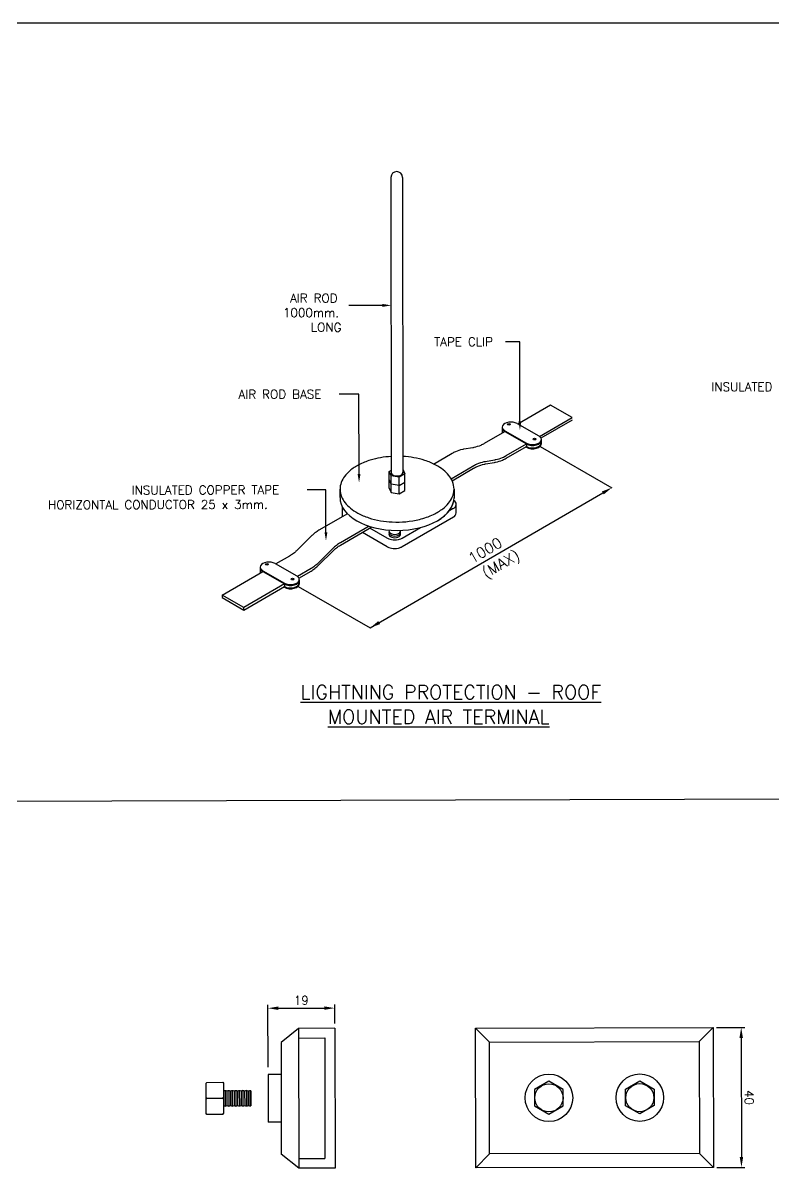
# Model space of a CAD drawing. Header units: inches. Extents: x 1917 to 3477, y 820 to 1550.
# Drawn here: x 2666.2 to 2880.8, y 1221.8 to 1549.6 of the extents above; entities that cross this region are included whole.
import ezdxf

# ---------------------------------------------------------------- set-up
doc = ezdxf.new("R2010")
doc.units = ezdxf.units.IN
doc.header["$MEASUREMENT"] = 0
doc.layers.get('DEFPOINTS').update_dxf_attribs({"color": 8})
for name, color, linetype in [('DIM', 1, 'Continuous'), ('ELDIM', 2, 'Continuous'), ('ELEC', 7, 'Continuous'), ('TITLE', 7, 'Continuous'), ('TXT25', 1, 'Continuous'), ('TXT30', 2, 'Continuous')]:
    doc.layers.add(name, color=color, linetype=linetype)
doc.styles.add('ROMANS', font='romans.shx')
doc.styles.add('romans1', font='romans.shx')
doc.dimstyles.new('SECTIONS', dxfattribs={"dimtxt": 2.5, "dimasz": 3, "dimexe": 1, "dimexo": 1, "dimgap": 1, "dimtad": 1, "dimdec": 0, "dimlfac": 20, "dimzin": 0, "dimdsep": 46, "dimtxsty": 'romans1', "dimcen": 0.625, "dimclrd": 1, "dimclre": 1, "dimclrt": 256, "dimadec": 0, "dimazin": 0, "dimtfac": 1, "dimtdec": 0, "dimtofl": 0, "dimtmove": 0, "dimatfit": 3, "dimfxl": 1, "dimtolj": 1, "dimtzin": 0, "dimarcsym": 0})

# ---------------------------------------------------------------- blocks, each defined once
blk = doc.blocks.new('*D50')
at = {"layer": 'DEFPOINTS', "color": 0, "transparency": 16777216}
for p in [(2755.4, 1267.64), (2755.41, 1262.26), (2736.33, 1249.77)]:
    blk.add_point(p, dxfattribs=at)
at = {"layer": 'DIM', "color": 1, "lineweight": -2, "transparency": 16777216}
for p, q in [((2736.33, 1250.77), (2736.29, 1268.6)), ((2755.41, 1263.26), (2755.4, 1268.64)), ((2739.3, 1267.61), (2752.4, 1267.63))]:
    blk.add_line(p, q, dxfattribs=at)
at = {"layer": 'DIM', "color": 1, "transparency": 16777216}
for points in [[(2739.29, 1268.11), (2739.3, 1267.11), (2736.3, 1267.6)], [(2752.4, 1268.13), (2752.4, 1267.13), (2755.4, 1267.64)]]:
    blk.add_solid(points, dxfattribs=at)
at = {"layer": 'DIM', "color": 7, "transparency": 16777216, "insert": (2745.84, 1269.87), "char_height": 2.5, "attachment_point": 5, "rotation": 0.112, "style": 'romans1'}
blk.add_mtext('\\A1;19', dxfattribs=at)
blk = doc.blocks.new('*D67')
at = {"layer": 'DEFPOINTS', "color": 0, "transparency": 16777216}
for p in [(2863.65, 1262.04), (2863.73, 1222.04), (2871.77, 1222.06)]:
    blk.add_point(p, dxfattribs=at)
at = {"layer": 'DIM', "color": 1, "lineweight": -2, "transparency": 16777216}
for p, q in [((2864.65, 1262.05), (2872.7, 1262.06)), ((2871.7, 1259.06), (2871.77, 1225.06)), ((2864.73, 1222.05), (2872.77, 1222.06))]:
    blk.add_line(p, q, dxfattribs=at)
at = {"layer": 'DIM', "color": 1, "transparency": 16777216}
for points in [[(2872.2, 1259.06), (2871.2, 1259.06), (2871.7, 1262.06)], [(2872.27, 1225.06), (2871.27, 1225.06), (2871.77, 1222.06)]]:
    blk.add_solid(points, dxfattribs=at)
at = {"layer": 'DIM', "color": 7, "transparency": 16777216, "insert": (2873.98, 1242.06), "char_height": 2.5, "attachment_point": 5, "rotation": 270.112, "style": 'romans1'}
blk.add_mtext('\\A1;40', dxfattribs=at)

msp = doc.modelspace()

# ---------------------------------------------------------------- linework, layer by layer
for p, q in [((2795.65375, 1261.91137), (2799.66156, 1257.91919)), ((2859.66145, 1258.03648), (2863.65362, 1262.04429)), ((2745.05622, 1259.06999), (2752.54547, 1259.08464)), ((2718.79252, 1246.39107), (2718.58429, 1246.13165)), ((2723.35162, 1246.39999), (2723.56087, 1246.14138)), ((2740.07661, 1248.63653), (2736.35738, 1248.62926)), ((2736.35738, 1248.62926), (2736.38396, 1235.02871)), ((2724.06179, 1243.9986), (2724.07037, 1239.61126)), ((2724.57317, 1243.86405), (2724.58121, 1239.74782)), ((2725.07345, 1244.00058), (2725.08202, 1239.61324)), ((2725.58482, 1243.86602), (2725.59287, 1239.74979)), ((2726.0851, 1244.00256), (2726.09368, 1239.61522)), ((2726.59648, 1243.868), (2726.60453, 1239.75177)), ((2727.09676, 1244.00454), (2727.10533, 1239.61719)), ((2727.60813, 1243.86998), (2727.61618, 1239.75375)), ((2728.10841, 1244.00651), (2728.11699, 1239.61917)), ((2728.61979, 1243.87196), (2728.62784, 1239.75573)), ((2729.12007, 1244.00849), (2729.12865, 1239.62115)), ((2729.63145, 1243.87393), (2729.63949, 1239.7577)), ((2730.13172, 1244.01047), (2730.1403, 1239.62313)), ((2730.6431, 1243.87591), (2730.65115, 1239.75968)), ((2731.13956, 1244.01244), (2731.14814, 1239.6251)), ((2731.37981, 1243.98553), (2731.38828, 1239.65294)), ((2718.80151, 1241.79464), (2718.59226, 1242.05324)), ((2723.56935, 1241.80396), (2718.59276, 1241.79423)), ((2718.80151, 1241.79464), (2718.59327, 1241.53522)), ((2723.36061, 1241.80355), (2723.56884, 1242.06297)), ((2723.36061, 1241.80355), (2723.56986, 1241.54495)), ((2718.81049, 1237.19821), (2718.60124, 1237.45681)), ((2723.36959, 1237.20712), (2723.57783, 1237.46654)), ((2740.10319, 1235.03598), (2736.38396, 1235.02871)), ((2799.72412, 1225.91925), (2795.73194, 1221.91144)), ((2859.724, 1226.03654), (2863.73181, 1222.04437)), ((2745.12356, 1224.62206), (2752.61281, 1224.6367))]:
    msp.add_line(p, q)
for points in [[(2795.65375, 1261.91137), (2863.65362, 1262.04429), (2863.73181, 1222.04437), (2795.73194, 1221.91144), (2795.65375, 1261.91137)], [(2745.05079, 1261.84599), (2740.05862, 1257.83622)], [(2755.41119, 1261.86624), (2745.05079, 1261.84599)], [(2745.05079, 1261.84599), (2745.12899, 1221.84607)], [(2752.54547, 1259.08464), (2752.61281, 1224.6367)], [(2755.41119, 1261.86624), (2755.48939, 1221.86632)], [(2740.05862, 1257.83622), (2740.12118, 1225.83629)], [(2718.60124, 1237.45681), (2718.58429, 1246.13165)], [(2718.79252, 1246.39107), (2723.35162, 1246.39999)], [(2723.56087, 1246.14138), (2723.57783, 1237.46654)], [(2723.36959, 1237.20712), (2718.81049, 1237.19821)], [(2745.12899, 1221.84607), (2740.12118, 1225.83629)], [(2755.48939, 1221.86632), (2745.12899, 1221.84607)]]:
    msp.add_lwpolyline(points)
for points in [[(2799.66156, 1257.91919), (2859.66145, 1258.03648), (2859.724, 1226.03654), (2799.72412, 1225.91925)], [(2816.68999, 1237.29198), (2820.78151, 1239.65092), (2820.78436, 1244.37375), (2816.6957, 1246.73763), (2812.60418, 1244.37869), (2812.60133, 1239.65586)], [(2842.71379, 1237.34285), (2838.61309, 1239.68578), (2838.59177, 1244.40856), (2842.67116, 1246.78841), (2846.77186, 1244.44548), (2846.79318, 1239.7227)]]:
    msp.add_lwpolyline(points, close=True)
for centre, radius in [((2842.69276, 1242.00328), 6.80028), ((2816.69281, 1241.95246), 6.80028), ((2816.69281, 1241.95246), 4.02568), ((2842.69276, 1242.00328), 4.02568)]:
    msp.add_circle(centre, radius)
for centre, start, end in [((2724.07095, 1242.99439), 59.9939247, 120.2300822), ((2725.0826, 1242.99636), 59.9939247, 120.2300822), ((2726.09426, 1242.99834), 59.9939247, 120.2300822), ((2727.10591, 1243.00032), 59.9939247, 120.2300822), ((2728.11757, 1243.0023), 59.9939247, 120.2300822), ((2729.12922, 1243.00427), 59.9939247, 120.2300822), ((2730.14088, 1243.00625), 59.9939247, 120.2300822), ((2731.14872, 1243.00822), 76.6964349, 120.2300822), ((2724.0756, 1240.61551), 239.9939247, 300.2300822), ((2725.08725, 1240.61748), 239.9939247, 300.2300822), ((2726.09891, 1240.61946), 239.9939247, 300.2300822), ((2727.11056, 1240.62144), 239.9939247, 300.2300822), ((2728.12222, 1240.62342), 239.9939247, 300.2300822), ((2729.13387, 1240.62539), 239.9939247, 300.2300822), ((2730.14553, 1240.62737), 239.9939247, 300.2300822), ((2731.15337, 1240.62934), 239.9939247, 283.527572)]:
    msp.add_arc(centre, 1.00426, start, end)
at = {"layer": 'DIM'}
for p, q in [((2814.14177, 1428.40115), (2834.6984, 1416.58629)), ((2765.53337, 1376.47336), (2832.10326, 1415.08122)), ((2744.89841, 1388.33323), (2765.53337, 1376.47336))]:
    msp.add_line(p, q, dxfattribs=at)
msp.add_lwpolyline([(2769.06665, 1468.75833), (2761.47718, 1468.7435)], dxfattribs=at)
for points in [[(2831.85242, 1415.51374), (2832.35411, 1414.64869), (2834.6984, 1416.58629)], [(2767.87766, 1378.41096), (2768.37935, 1377.54591), (2765.53337, 1376.47336)]]:
    msp.add_solid(points, dxfattribs=at)
at = {"layer": 'ELDIM'}
for p, q in [((2803.34427, 1433.80348), (2803.3457, 1432.3439)), ((2803.45744, 1432.28752), (2803.34513, 1432.35207)), ((2804.06786, 1432.89814), (2810.25223, 1429.3437)), ((2804.0681, 1432.64985), (2810.25247, 1429.09541)), ((2807.60073, 1434.94245), (2813.7851, 1431.388)), ((2810.25247, 1429.09541), (2810.25317, 1428.3817)), ((2814.50674, 1430.26665), (2814.50792, 1429.05224)), ((2810.24863, 1428.13616), (2810.03651, 1428.25807)), ((2770.972, 1421.25394), (2771.57322, 1421.60183)), ((2770.97666, 1416.49589), (2770.972, 1421.25394)), ((2771.5775, 1419.957), (2770.972, 1421.25394)), ((2771.58215, 1415.19895), (2771.5775, 1419.957)), ((2773.82844, 1419.61221), (2771.5775, 1419.957)), ((2775.47389, 1420.56436), (2773.82844, 1419.61221)), ((2773.83309, 1414.85416), (2773.82844, 1419.61221)), ((2774.8684, 1421.86129), (2775.47389, 1420.56436)), ((2775.47854, 1415.8063), (2775.47389, 1420.56436)), ((2756.92241, 1413.75082), (2756.92008, 1416.12985)), ((2771.57982, 1417.57798), (2770.97433, 1418.87491)), ((2770.97433, 1418.87491), (2771.57982, 1417.57798)), ((2770.97666, 1416.49589), (2771.58215, 1415.19895)), ((2773.83077, 1417.23318), (2771.57982, 1417.57798)), ((2773.83077, 1417.23318), (2775.47622, 1418.18533)), ((2789.53512, 1416.17234), (2789.53852, 1413.56046)), ((2771.58215, 1415.19895), (2773.83309, 1414.85416)), ((2773.83309, 1414.85416), (2775.47854, 1415.8063)), ((2757.55496, 1411.1592), (2757.55779, 1408.26388)), ((2789.29899, 1410.60685), (2788.09131, 1409.90802)), ((2790.18216, 1409.3895), (2790.17528, 1411.83135)), ((2774.69782, 1399.70587), (2789.38931, 1408.21355)), ((2770.45518, 1399.70035), (2763.36774, 1403.77998)), ((2770.45279, 1402.14999), (2765.4872, 1405.00826)), ((2770.92869, 1404.27909), (2770.9879, 1404.3734)), ((2770.92931, 1403.80623), (2770.98851, 1403.90054)), ((2770.92993, 1403.33338), (2770.98913, 1403.42769)), ((2774.22544, 1404.28338), (2774.16775, 1404.37754)), ((2774.22605, 1403.81053), (2774.16836, 1403.90469)), ((2774.22667, 1403.33768), (2774.16898, 1403.43183)), ((2774.69543, 1402.15552), (2779.96493, 1405.20703)), ((2734.10091, 1393.73557), (2734.10234, 1392.27598)), ((2738.35736, 1394.87454), (2744.54173, 1391.32009)), ((2734.21407, 1392.21961), (2734.10177, 1392.28416)), ((2734.8245, 1392.83023), (2741.00887, 1389.27578)), ((2734.82474, 1392.58194), (2741.00911, 1389.02749)), ((2745.26337, 1390.19873), (2745.26456, 1388.98432)), ((2741.00526, 1388.06825), (2740.79314, 1388.19016)), ((2741.00911, 1389.02749), (2741.00981, 1388.31378))]:
    msp.add_line(p, q, dxfattribs=at)
for points in [[(2771.56702, 1425.51587, 0.059531938), (2765.55536, 1424.45251, 0.044443715), (2762.32574, 1423.14365, 0.055658793), (2759.73349, 1421.42597, 0.057613018), (2758.22193, 1419.82431, 0.07115631), (2757.27284, 1418.08496, 0.18967162), (2757.34182, 1414.00991, 0.069900981), (2758.34959, 1412.2833, 0.05642608), (2759.91503, 1410.70167, 0.045363953), (2761.97948, 1409.32431, 0.04648683), (2765.14231, 1407.96761, 0.067539632), (2771.88441, 1406.76676, 0.071525497), (2779.61281, 1407.49322, 0.051346415), (2783.64789, 1408.91784, 0.053453231), (2786.35411, 1410.5759, 0.055075019), (2787.97269, 1412.14238, 0.068422261), (2789.03856, 1413.85913, 0.210933898), (2789.07787, 1418.37878, 0.069237605), (2788.04189, 1420.09979, 0.055814085), (2786.45062, 1421.67279, 0.044910181), (2784.36371, 1423.03882, 0.046115365), (2781.17878, 1424.37819, 0.063414041), (2774.86376, 1425.52017)], [(2770.45279, 1402.14999, 0.038033736), (2770.8929, 1401.9409, 0.044691993), (2771.60707, 1401.73675, 0.099937456), (2773.6233, 1401.75608, 0.044966294), (2774.32643, 1401.97382, 0.03222169), (2774.69543, 1402.15552)], [(2770.45518, 1399.70035, 0.038033736), (2770.8953, 1399.49125, 0.044691993), (2771.60946, 1399.2871, 0.099937456), (2773.6257, 1399.30644, 0.044966294), (2774.32883, 1399.52418, 0.03222169), (2774.69782, 1399.70587)]]:
    msp.add_lwpolyline(points, format="xyb", dxfattribs=at)
for centre, major_axis, ratio, start_param, end_param in [((2805.83429, 1433.9203), (2.50094, 0.00245), 0.576698292, 0.785961837, 3.927554491), ((2805.83453, 1433.67201), (2.50094, 0.00245), 0.576698292, 3.048611735, 3.927554491), ((2812.01482, 1429.4066), (2.50094, 0.00245), 0.576698292, 3.927554491, 6.363947258), ((2812.01506, 1429.15831), (2.50094, 0.00245), 0.576698292, 3.927554491, 6.385042364), ((2812.01866, 1430.36585), (2.50094, 0.00245), 0.576698292, 3.927554491, 7.069147145), ((2812.01891, 1430.11756), (2.50094, 0.00245), 0.576698292, 3.927554491, 6.385042364), ((2773.22295, 1420.90915), (1.65878, 0.00162), 0.576698292, 3.030101495, 6.395803814), ((2773.22993, 1413.77207), (16.30751, 0.02657), 0.578001756, 3.141028343, 6.282620996), ((2773.22993, 1413.77207), (16.30753, 0.01595), 0.576698292, 5.498350818, 6.283748981), ((2788.90357, 1411.81135), (1.10071, -0.63311), 0.999999575, 5.549759612, 7.934012817), ((2788.6896, 1409.53262), (1.30031, -0.74791), 0.999999575, 5.657721301, 6.71052659), ((2772.57728, 1404.17427), (1.65878, 0.00162), 0.576698292, 3.030101495, 6.395803814), ((2772.57789, 1403.70141), (1.65878, 0.00162), 0.576698292, 3.030101495, 6.395803814), ((2772.57851, 1403.22856), (1.65878, 0.00162), 0.576698292, 3.030101495, 6.395803814), ((2736.59093, 1393.85238), (2.50094, 0.00245), 0.576698292, 0.785961837, 3.927554491), ((2736.59117, 1393.60409), (2.50094, 0.00245), 0.576698292, 3.048611735, 3.927554491), ((2742.7753, 1390.29794), (2.50094, 0.00245), 0.576698292, 3.927554491, 7.069147145), ((2742.77554, 1390.04965), (2.50094, 0.00245), 0.576698292, 3.927554491, 6.385042364), ((2742.77146, 1389.33869), (2.50094, 0.00245), 0.576698292, 3.927554491, 6.363947258), ((2742.7717, 1389.0904), (2.50094, 0.00245), 0.576698292, 3.927554491, 6.385042364)]:
    msp.add_ellipse(centre, major_axis=major_axis, ratio=ratio, start_param=start_param, end_param=end_param, dxfattribs=at)
for centre in [(2805.2525, 1434.71984), (2812.59955, 1430.49714), (2736.00914, 1394.65192), (2743.35618, 1390.42923)]:
    msp.add_ellipse(centre, major_axis=(0.41469, 0.00041), ratio=0.576698292, dxfattribs=at)
at = {"layer": 'ELEC', "color": 1}
for p, q in [((2771.49502, 1505.4032), (2771.57437, 1421.01397)), ((2774.79173, 1505.40743), (2774.87153, 1420.80433)), ((2817.11329, 1440.1985), (2807.80665, 1434.81317)), ((2823.29766, 1436.64405), (2817.11329, 1440.1985)), ((2813.97661, 1431.25039), (2823.29766, 1436.64405)), ((2823.29836, 1435.93034), (2814.39583, 1430.77886)), ((2723.16714, 1385.83623), (2734.82733, 1392.58344)), ((2741.00911, 1389.02749), (2729.35151, 1382.28178)), ((2729.35221, 1381.56808), (2741.00981, 1388.31378)), ((2723.16714, 1385.83623), (2723.16784, 1385.12252)), ((2729.35151, 1382.28178), (2723.16714, 1385.83623)), ((2723.16784, 1385.12252), (2729.35221, 1381.56808)), ((2729.35221, 1381.56808), (2729.35151, 1382.28178)), ((2729.35221, 1381.56808), (2729.35151, 1382.28178))]:
    msp.add_line(p, q, dxfattribs=at)
at = {"layer": 'ELEC', "color": 1, "flags": 128}
for points in [[(2783.65821, 1423.36311), (2788.99815, 1426.45541, -0.02889761), (2790.02936, 1426.9755, -0.052187304), (2792.01506, 1427.60078, -0.008328773), (2792.34255, 1427.66177), (2794.95628, 1428.10363, 0.00833061), (2795.28385, 1428.16464, 0.052184797), (2797.26945, 1428.78989, 0.028898274), (2798.30069, 1429.30999), (2804.09634, 1432.66619)], [(2788.68559, 1419.14901), (2795.16321, 1422.90013, -0.02889761), (2796.19442, 1423.42022, -0.052187304), (2798.18012, 1424.0455, -0.008328773), (2798.50761, 1424.1065), (2801.12134, 1424.54835, 0.00833061), (2801.44891, 1424.60936, 0.052184797), (2803.43451, 1425.23462, 0.028898274), (2804.46574, 1425.75472), (2810.26139, 1429.11092)], [(2788.96287, 1418.58513), (2795.15498, 1422.17091, -0.02889761), (2796.18619, 1422.691, -0.052187304), (2798.17189, 1423.31629, -0.008328773), (2798.49939, 1423.37728), (2801.11312, 1423.81914, 0.00833061), (2801.44069, 1423.88014, 0.052184797), (2803.42629, 1424.5054, 0.028898274), (2804.45752, 1425.0255), (2810.25317, 1428.3817)], [(2759.06367, 1409.14921), (2750.8666, 1404.40238, 0.015071588), (2750.35435, 1404.08475, 0.036571313), (2749.19873, 1403.19102, 0.012187863), (2748.844, 1402.85671), (2744.49879, 1398.55685, -0.012188527), (2744.14404, 1398.22252, -0.036571313), (2742.98842, 1397.32879, -0.015070924), (2742.47619, 1397.01118), (2738.57256, 1394.75063)], [(2765.22485, 1405.57337), (2757.02777, 1400.82654, 0.015071588), (2756.51553, 1400.50891, 0.036571313), (2755.3599, 1399.61518, 0.012187863), (2755.00517, 1399.28087), (2750.65997, 1394.98101, -0.012188527), (2750.30522, 1394.64668, -0.036571313), (2749.14959, 1393.75295, -0.015070924), (2748.63737, 1393.43534), (2744.73373, 1391.17479)], [(2745.15678, 1390.71344), (2748.64478, 1392.73331, 0.015070924), (2749.15701, 1393.05092, 0.036571313), (2750.31263, 1393.94465, 0.012188527), (2750.66738, 1394.27898), (2755.01259, 1398.57884, -0.012187863), (2755.36732, 1398.91315, -0.036571313), (2756.52294, 1399.80688, -0.015071588), (2757.03519, 1400.12451), (2766.03994, 1405.33906)]]:
    msp.add_lwpolyline(points, format="xyb", dxfattribs=at)
at = {"layer": 'ELEC', "color": 1}
msp.add_ellipse((2773.14336, 1505.40528), major_axis=(1.42887, -0.82186), ratio=0.999999575, start_param=0.523272956, end_param=3.664865609, dxfattribs=at)
at = {"layer": 'TITLE'}
for p, q in [((2658.58336, 1549.61161), (3476.67262, 1549.61161)), ((2658.58336, 1326.86277), (3228.26962, 1328.63001))]:
    msp.add_line(p, q, dxfattribs=at)
at = {"layer": 'TXT25', "linetype": 'ByBlock', "lineweight": -2}
for p, q in [((2761.47718, 1468.7435), (2759.47719, 1468.73959)), ((2808.3403, 1458.3757), (2804.29952, 1458.37179)), ((2762.31189, 1443.36146), (2756.65441, 1443.35755)), ((2752.87335, 1415.989), (2747.5085, 1415.98509))]:
    msp.add_line(p, q, dxfattribs=at)
for points in [[(2808.38495, 1435.53568), (2808.3403, 1458.3757)], [(2762.35654, 1420.52144), (2762.31189, 1443.36146)]]:
    msp.add_lwpolyline(points, dxfattribs=at)
at = {"layer": 'TXT25'}
msp.add_lwpolyline([(2752.89707, 1403.85417), (2752.87335, 1415.989)], dxfattribs=at)
for points in [[(2769.06584, 1469.175), (2771.56665, 1468.76322), (2769.06747, 1468.34167)], [(2762.77808, 1420.52225), (2762.3663, 1418.02144), (2761.94475, 1420.52062)], [(2753.31374, 1403.85498), (2752.90196, 1401.35417), (2752.48041, 1403.85335)]]:
    msp.add_solid(points, dxfattribs=at)
at = {"layer": 'TXT25', "linetype": 'ByBlock', "lineweight": -2}
msp.add_solid([(2808.80162, 1435.5365), (2808.38984, 1433.03569), (2807.96829, 1435.53487)], dxfattribs=at)

# ---------------------------------------------------------------- texts
at = {"layer": 'TXT30', "style": 'ROMANS'}
for s, height, rotation, p in [('AIR ROD', 2.5, 359.8879965, (2742.60867, 1469.60001)), ('1000mm.', 2.5, 359.8879965, (2740.57672, 1465.4373)), ('LONG', 2.5, 359.8879965, (2748.54475, 1461.25505)), ('TAPE CLIP', 2.5, 0.1120035, (2783.87343, 1457.08186)), ('INSULATED COPPER TAPE HORIZONTAL', 2.5, 0.1120035, (2863.16085, 1444.19589)), ('AIR ROD BASE', 2.5, 0.1120035, (2727.89501, 1442.05133)), ('INSULATED COPPER TAPE', 2.5, 0.1120035, (2697.29565, 1414.63748)), ('HORIZONTAL CONDUCTOR 25 x 3mm.', 2.5, 0.1120035, (2673.37527, 1410.42404)), ('1000', 3, 30.1120035, (2794.73109, 1394.77945)), ('(MAX)', 3, 30.1120035, (2798.68073, 1390.55633))]:
    msp.add_text(s, height=height, rotation=rotation, dxfattribs=at).set_placement(p)
for s, p in [('%%ULIGHTNING PROTECTION - ROOF', (2745.57773, 1356.02008)), ('%%UMOUNTED AIR TERMINAL', (2753.41606, 1348.9583))]:
    msp.add_text(s, height=4, dxfattribs=at).set_placement(p)

# ---------------------------------------------------------------- dimensions: what is measured, and where the dimension line sits
at = {"layer": 'DIM'}
for base, p1, p2, angle, text, picture, middle in [((2755.39991, 1267.63686), (2736.3308, 1249.7656), (2755.41042, 1262.2626), 0.1120035, '19', '*D50', (2745.84353, 1269.86819)), ((2871.7741, 1222.06009), (2863.65362, 1262.04429), (2863.73181, 1222.04437), 90.1120035, '40', '*D67', (2873.98499, 1242.06445))]:
    dim = msp.add_linear_dim(base=base, p1=p1, p2=p2, angle=angle, text=text, dimstyle='SECTIONS', override={"dimlfac": 7.5, "dimclrt": 7}, dxfattribs=at)
    dim.commit()
    dim.dimension.update_dxf_attribs({"geometry": picture, "text_midpoint": middle})

doc.saveas('drawing.dxf')
